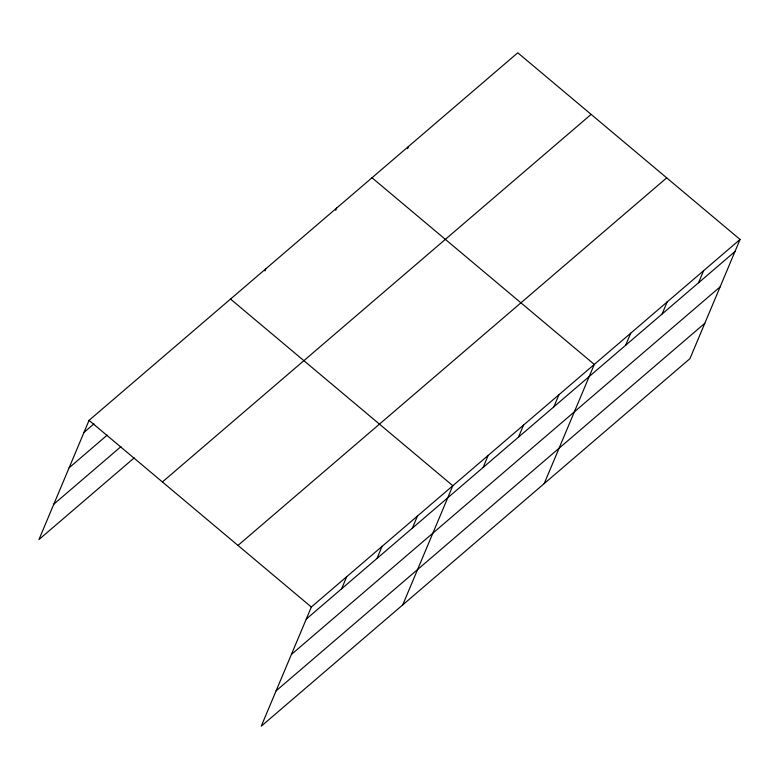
<?xml version="1.0" encoding="UTF-8"?>
<svg xmlns="http://www.w3.org/2000/svg" width="779" height="779" viewBox="0 0 779 779"><rect width="100%" height="100%" fill="white"/><g stroke="black" fill="none" stroke-linecap="round" stroke-linejoin="round"><path stroke-width="1.17" d="M740.05 239.455L311.337 607.026L261.228 726.213L689.951 358.642L740.05 239.455L517.772 52.787L89.049 420.358L38.95 539.545L134.173 457.906M264.977 270.936L265.892 268.736M335.71 210.281L336.635 208.09M407.524 148.721L408.449 146.52M341.621 588.788L346.704 576.703M376.987 558.465L382.07 546.381M412.364 528.133L417.437 516.058M402.714 604.913L452.813 485.726L230.526 299.068M483.097 467.488L488.18 455.403M518.463 437.165L523.546 425.081M553.84 406.842L558.913 394.758M544.19 483.613L594.289 364.426L372.002 177.768M625.644 345.272L630.727 333.188M662.092 314.025L667.165 301.94M698.529 282.777L703.612 270.702M83.966 432.442L93.947 423.893M69.117 467.789L107.2 435.13M53.809 504.198L120.92 446.659M162.402 481.967L591.125 114.386M237.975 545.427L666.697 177.855M306.254 619.11L734.967 251.539M291.395 654.457L720.117 286.876M276.087 690.866L704.81 323.295M89.049 420.358L311.337 607.026"/></g></svg>
